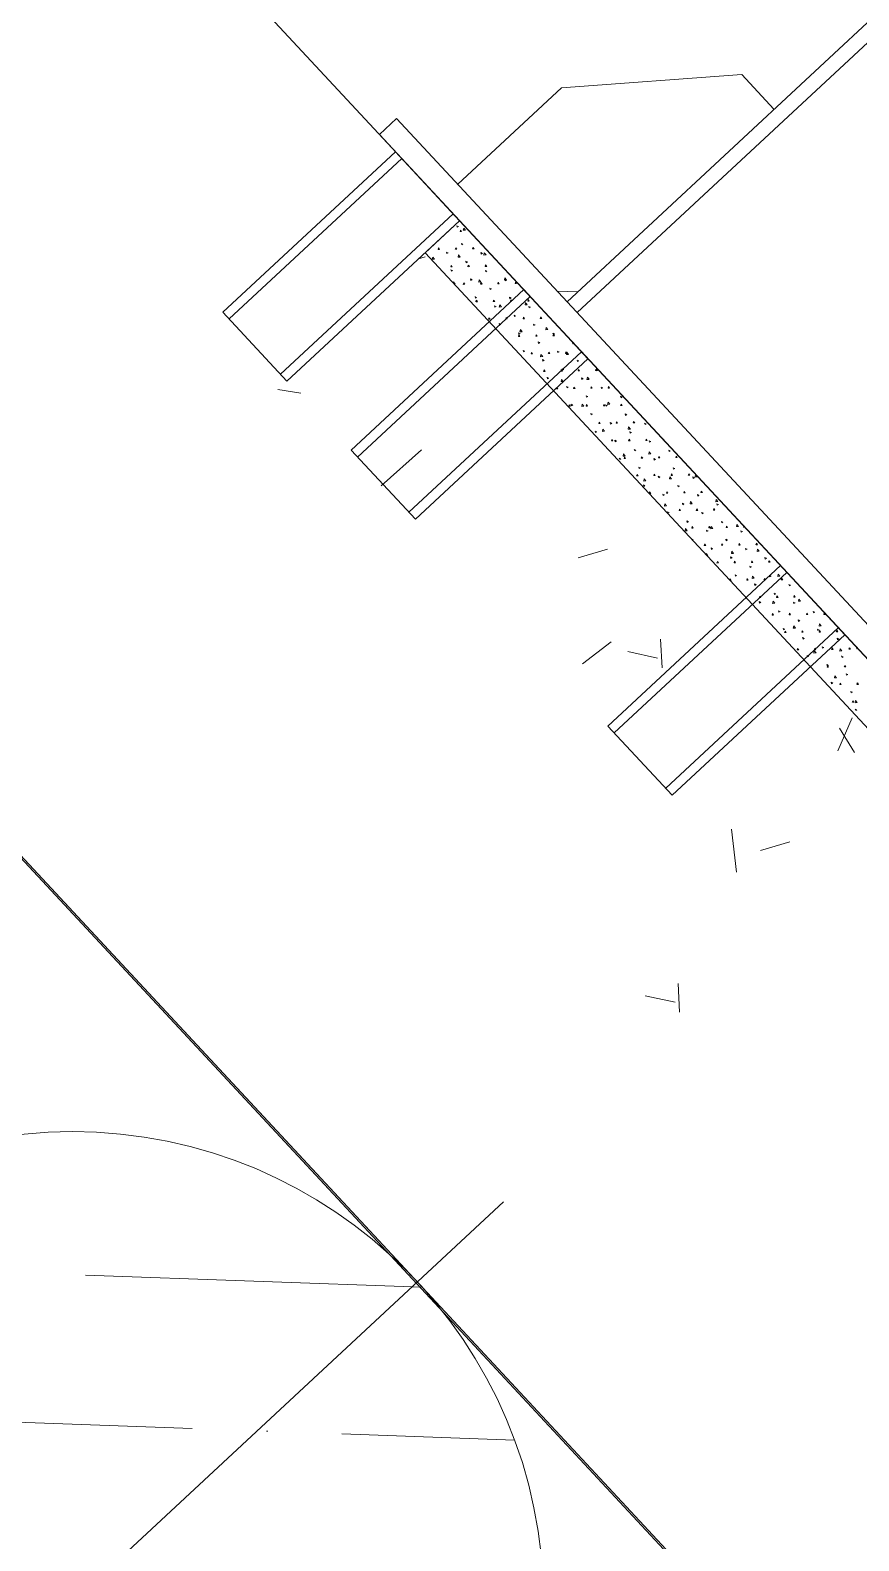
# Model space of a CAD drawing. Header units: metres. Extents: x 400488 to 400591, y 4543956 to 4544011.
# Drawn here: x 400496.615 to 400497.495, y 4543981.068 to 4543982.671 of the extents above; entities that cross this region are included whole.
import ezdxf

# ---------------------------------------------------------------- set-up
doc = ezdxf.new("R2010")
doc.units = ezdxf.units.M
doc.layers.add('Layer1', color=252, linetype='Continuous', lineweight=5)
doc.layers.add('Sev-uzun', color=100, linetype='Continuous', lineweight=5)

msp = doc.modelspace()

# ---------------------------------------------------------------- hatches: boundary and pattern name
at = {"layer": 'Layer1', "lineweight": 0}
h = msp.add_hatch(dxfattribs=at)
h.set_pattern_fill('ANSI36', color=256, scale=0.05, angle=-47.0787)
h.set_pattern_definition([(357.92131554, (364563.20717, 4516069.85243), (0.2833878563, 0.1485687402), [0.396875, -0.079375, 0, -0.079375])])
edge = h.paths.add_edge_path()
edge.add_arc((400496.6601, 4543981.0018), 0.5, -227.0787, 132.9213, ccw=False)

# ---------------------------------------------------------------- linework, layer by layer
for p, q in [((400517.5593, 4544001.3299), (400497.1851, 4543982.3826)), ((400517.5701, 4544001.3183), (400497.1959, 4543982.371)), ((400499.5442, 4543978.6313), (400488.8543, 4543990.1295)), ((400496.2025, 4543980.5763), (400497.1177, 4543981.4274))]:
    msp.add_line(p, q, dxfattribs=at)
msp.add_circle((400496.6601, 4543981.0018), 0.5, dxfattribs=at)
at = {"layer": 'Sev-uzun', "color": 251, "ltscale": 5}
for p, q in [((400489.4381, 4543990.6767), (400500.1317, 4543979.1776)), ((400489.9781, 4543988.9214), (400498.184, 4543980.0973)), ((400497.179, 4543982.6095), (400497.3706, 4543982.6237)), ((400497.3706, 4543982.6237), (400497.4046, 4543982.5871)), ((400497.0692, 4543982.5073), (400497.179, 4543982.6095)), ((400496.9859, 4543982.5602), (400497.0042, 4543982.5772)), ((400497.0042, 4543982.5772), (400498.1959, 4543981.2957)), ((400498.1776, 4543981.2786), (400496.9859, 4543982.5602)), ((400497.0029, 4543982.5418), (400496.8198, 4543982.3716)), ((400496.8266, 4543982.3643), (400497.0097, 4543982.5345)), ((400497.071, 4543982.4686), (400497.0029, 4543982.5418)), ((400497.0642, 4543982.4759), (400496.8811, 4543982.3057)), ((400496.8879, 4543982.2984), (400497.071, 4543982.4686)), ((400497.071, 4543982.4686), (400497.0344, 4543982.4346)), ((400498.0925, 4543981.3702), (400497.071, 4543982.4686)), ((400497.0698, 4543982.4624), (400497.0681, 4543982.4632)), ((400497.0685, 4543982.4617), (400497.0681, 4543982.4632)), ((400497.0698, 4543982.4624), (400497.0685, 4543982.4617)), ((400497.0715, 4543982.4572), (400497.0719, 4543982.4587)), ((400497.073, 4543982.4572), (400497.0715, 4543982.4572)), ((400497.073, 4543982.4572), (400497.0719, 4543982.4587)), ((400497.0749, 4543982.4585), (400497.0754, 4543982.4608)), ((400497.0772, 4543982.4586), (400497.0749, 4543982.4585)), ((400497.0772, 4543982.4586), (400497.0754, 4543982.4608)), ((400497.0344, 4543982.4346), (400498.0559, 4543981.3361)), ((400497.0344, 4543982.4346), (400498.0559, 4543981.3361)), ((400497.0483, 4543982.4381), (400497.0487, 4543982.4397)), ((400497.0498, 4543982.4381), (400497.0483, 4543982.4381)), ((400497.0498, 4543982.4381), (400497.0487, 4543982.4397)), ((400497.0588, 4543982.4345), (400497.057, 4543982.4353)), ((400497.0574, 4543982.4338), (400497.057, 4543982.4353)), ((400497.0588, 4543982.4345), (400497.0574, 4543982.4338)), ((400497.0665, 4543982.4384), (400497.067, 4543982.4399)), ((400497.0681, 4543982.4384), (400497.0666, 4543982.4384)), ((400497.0681, 4543982.4384), (400497.067, 4543982.4399)), ((400497.0746, 4543982.4436), (400497.0729, 4543982.4444)), ((400497.0733, 4543982.4429), (400497.0729, 4543982.4444)), ((400497.0746, 4543982.4436), (400497.0733, 4543982.4429)), ((400497.0848, 4543982.4386), (400497.0852, 4543982.4402)), ((400497.0864, 4543982.4387), (400497.0849, 4543982.4386)), ((400497.0864, 4543982.4387), (400497.0853, 4543982.4402)), ((400497.0953, 4543982.4339), (400497.0936, 4543982.4347)), ((400497.094, 4543982.4331), (400497.0936, 4543982.4347)), ((400497.0968, 4543982.4321), (400497.0972, 4543982.4344)), ((400497.0991, 4543982.4322), (400497.0972, 4543982.4344)), ((400497.0346, 4543982.4303), (400497.0276, 4543982.4283)), ((400497.0421, 4543982.4276), (400497.0426, 4543982.43)), ((400497.0444, 4543982.4278), (400497.0421, 4543982.4276)), ((400497.0444, 4543982.4278), (400497.0426, 4543982.43)), ((400497.0616, 4543982.4196), (400497.0621, 4543982.4211)), ((400497.0632, 4543982.4196), (400497.0617, 4543982.4196)), ((400497.0632, 4543982.4196), (400497.0621, 4543982.4211)), ((400497.0694, 4543982.4298), (400497.0699, 4543982.4322)), ((400497.0717, 4543982.43), (400497.0694, 4543982.4298)), ((400497.0717, 4543982.43), (400497.0699, 4543982.4322)), ((400497.0795, 4543982.4248), (400497.0777, 4543982.4256)), ((400497.0781, 4543982.424), (400497.0777, 4543982.4256)), ((400497.0794, 4543982.4248), (400497.0781, 4543982.424)), ((400497.0799, 4543982.4198), (400497.0803, 4543982.4214)), ((400497.0815, 4543982.4199), (400497.08, 4543982.4198)), ((400497.0815, 4543982.4199), (400497.0804, 4543982.4214)), ((400497.0953, 4543982.4339), (400497.094, 4543982.4331)), ((400497.0991, 4543982.4322), (400497.0968, 4543982.4321)), ((400497.0982, 4543982.4201), (400497.0986, 4543982.4217)), ((400497.0998, 4543982.4201), (400497.0983, 4543982.4201)), ((400497.0998, 4543982.4201), (400497.0987, 4543982.4217)), ((400497.0636, 4543982.4157), (400497.0619, 4543982.4165)), ((400497.0623, 4543982.4149), (400497.0619, 4543982.4165)), ((400497.0636, 4543982.4157), (400497.0623, 4543982.4149)), ((400497.0642, 4543982.4025), (400497.0644, 4543982.4036)), ((400497.0663, 4543982.4014), (400497.0644, 4543982.4036)), ((400497.075, 4543982.401), (400497.0754, 4543982.4026)), ((400497.0766, 4543982.4011), (400497.0755, 4543982.4026)), ((400497.0843, 4543982.406), (400497.0826, 4543982.4068)), ((400497.083, 4543982.4052), (400497.0826, 4543982.4068)), ((400497.0843, 4543982.406), (400497.083, 4543982.4052)), ((400497.0913, 4543982.4034), (400497.0918, 4543982.4058)), ((400497.0936, 4543982.4036), (400497.0913, 4543982.4034)), ((400497.0936, 4543982.4036), (400497.0918, 4543982.4058)), ((400497.0933, 4543982.4013), (400497.0937, 4543982.4029)), ((400497.0949, 4543982.4013), (400497.0938, 4543982.4029)), ((400497.1001, 4543982.4151), (400497.0984, 4543982.4159)), ((400497.0988, 4543982.4143), (400497.0984, 4543982.4159)), ((400497.1001, 4543982.4151), (400497.0988, 4543982.4143)), ((400497.1116, 4543982.4016), (400497.112, 4543982.4032)), ((400497.1132, 4543982.4016), (400497.112, 4543982.4031)), ((400497.1187, 4543982.4057), (400497.1191, 4543982.4081)), ((400497.1209, 4543982.4058), (400497.1187, 4543982.4057)), ((400497.1209, 4543982.4058), (400497.1191, 4543982.408)), ((400497.1208, 4543982.4053), (400497.1191, 4543982.4062)), ((400497.1195, 4543982.4046), (400497.1191, 4543982.4062)), ((400497.1208, 4543982.4054), (400497.1195, 4543982.4046)), ((400497.1299, 4543982.4019), (400497.1303, 4543982.4034)), ((400497.1314, 4543982.4019), (400497.1303, 4543982.4034)), ((400496.956, 4543982.2251), (400497.1391, 4543982.3954)), ((400497.1459, 4543982.388), (400496.9628, 4543982.2178)), ((400497.0663, 4543982.4014), (400497.0653, 4543982.4013)), ((400497.0766, 4543982.4011), (400497.0751, 4543982.401)), ((400497.0878, 4543982.3864), (400497.0874, 4543982.388)), ((400497.0891, 4543982.3871), (400497.0874, 4543982.3879)), ((400497.0891, 4543982.3872), (400497.0878, 4543982.3864)), ((400497.0949, 4543982.4013), (400497.0934, 4543982.4013)), ((400497.105, 4543982.3962), (400497.1032, 4543982.3971)), ((400497.1036, 4543982.3955), (400497.1032, 4543982.3971)), ((400497.105, 4543982.3963), (400497.1036, 4543982.3955)), ((400497.1132, 4543982.4016), (400497.1116, 4543982.4016)), ((400497.1257, 4543982.3865), (400497.1239, 4543982.3873)), ((400497.1243, 4543982.3858), (400497.1239, 4543982.3873)), ((400497.1257, 4543982.3865), (400497.1243, 4543982.3858)), ((400497.1314, 4543982.4019), (400497.1299, 4543982.4018)), ((400497.1391, 4543982.3954), (400497.2072, 4543982.3221)), ((400497.1959, 4543982.393), (400497.1747, 4543982.3938)), ((400496.8198, 4543982.3716), (400496.8879, 4543982.2984)), ((400497.0884, 4543982.3825), (400497.0888, 4543982.3841)), ((400497.09, 4543982.3825), (400497.0885, 4543982.3825)), ((400497.09, 4543982.3825), (400497.0889, 4543982.3841)), ((400497.1067, 4543982.3828), (400497.1071, 4543982.3844)), ((400497.1083, 4543982.3828), (400497.1067, 4543982.3828)), ((400497.1083, 4543982.3828), (400497.1071, 4543982.3843)), ((400497.1098, 4543982.3774), (400497.1081, 4543982.3782)), ((400497.1085, 4543982.3767), (400497.1081, 4543982.3782)), ((400497.1098, 4543982.3774), (400497.1085, 4543982.3767)), ((400497.1132, 4543982.377), (400497.1137, 4543982.3794)), ((400497.1155, 4543982.3772), (400497.1132, 4543982.377)), ((400497.1155, 4543982.3772), (400497.1137, 4543982.3794)), ((400497.125, 4543982.3831), (400497.1254, 4543982.3846)), ((400497.1265, 4543982.3831), (400497.125, 4543982.383)), ((400497.1265, 4543982.3831), (400497.1254, 4543982.3846)), ((400497.1405, 4543982.3793), (400497.141, 4543982.3817)), ((400497.1428, 4543982.3794), (400497.1405, 4543982.3793)), ((400497.1428, 4543982.3795), (400497.141, 4543982.3816)), ((400497.1433, 4543982.3833), (400497.1437, 4543982.3849)), ((400497.1448, 4543982.3833), (400497.1433, 4543982.3833)), ((400497.1448, 4543982.3833), (400497.1437, 4543982.3849)), ((400497.1464, 4543982.3768), (400497.1446, 4543982.3776)), ((400497.145, 4543982.3761), (400497.1446, 4543982.3776)), ((400497.1464, 4543982.3768), (400497.145, 4543982.3761)), ((400497.1018, 4543982.364), (400497.1022, 4543982.3656)), ((400497.1034, 4543982.364), (400497.1018, 4543982.364)), ((400497.1034, 4543982.364), (400497.1022, 4543982.3655)), ((400497.1146, 4543982.3586), (400497.1129, 4543982.3594)), ((400497.1133, 4543982.3579), (400497.1129, 4543982.3594)), ((400497.1146, 4543982.3586), (400497.1133, 4543982.3579)), ((400497.1201, 4543982.3643), (400497.1205, 4543982.3658)), ((400497.1216, 4543982.3643), (400497.1201, 4543982.3642)), ((400497.1216, 4543982.3643), (400497.1205, 4543982.3658)), ((400497.1305, 4543982.3677), (400497.1288, 4543982.3685)), ((400497.1292, 4543982.367), (400497.1288, 4543982.3685)), ((400497.1305, 4543982.3677), (400497.1292, 4543982.367)), ((400497.1384, 4543982.3645), (400497.1388, 4543982.3661)), ((400497.1399, 4543982.3645), (400497.1384, 4543982.3645)), ((400497.1399, 4543982.3645), (400497.1388, 4543982.3661)), ((400497.1512, 4543982.358), (400497.1495, 4543982.3588)), ((400497.1499, 4543982.3572), (400497.1495, 4543982.3588)), ((400497.1512, 4543982.358), (400497.1499, 4543982.3572)), ((400497.1567, 4543982.3648), (400497.1571, 4543982.3664)), ((400497.1582, 4543982.3648), (400497.1567, 4543982.3648)), ((400497.1582, 4543982.3648), (400497.1571, 4543982.3663)), ((400497.1624, 4543982.3529), (400497.1629, 4543982.3553)), ((400497.1647, 4543982.3531), (400497.1629, 4543982.3553)), ((400497.1657, 4543982.3663), (400497.1656, 4543982.3669)), ((400497.166, 4543982.3665), (400497.1657, 4543982.3663)), ((400497.1335, 4543982.3457), (400497.1339, 4543982.3473)), ((400497.135, 4543982.3457), (400497.1335, 4543982.3457)), ((400497.1353, 4543982.3489), (400497.1336, 4543982.3497)), ((400497.134, 4543982.3481), (400497.1336, 4543982.3497)), ((400497.135, 4543982.3457), (400497.1339, 4543982.3473)), ((400497.1353, 4543982.3489), (400497.134, 4543982.3481)), ((400497.1351, 4543982.3506), (400497.1355, 4543982.353)), ((400497.1374, 4543982.3508), (400497.1351, 4543982.3506)), ((400497.1374, 4543982.3508), (400497.1356, 4543982.353)), ((400497.1518, 4543982.346), (400497.1522, 4543982.3476)), ((400497.1533, 4543982.346), (400497.1518, 4543982.346)), ((400497.1533, 4543982.346), (400497.1522, 4543982.3475)), ((400497.156, 4543982.3392), (400497.1543, 4543982.34)), ((400497.1547, 4543982.3384), (400497.1543, 4543982.34)), ((400497.156, 4543982.3392), (400497.1547, 4543982.3384)), ((400497.1647, 4543982.353), (400497.1624, 4543982.3529)), ((400497.17, 4543982.3463), (400497.1705, 4543982.3478)), ((400497.1705, 4543982.3475), (400497.1701, 4543982.3491)), ((400497.1716, 4543982.3463), (400497.1701, 4543982.3463)), ((400497.1719, 4543982.3483), (400497.1702, 4543982.3491)), ((400497.1719, 4543982.3483), (400497.1705, 4543982.3475)), ((400497.1716, 4543982.3463), (400497.1705, 4543982.3478)), ((400497.1915, 4543982.3391), (400497.1908, 4543982.3394)), ((400497.1912, 4543982.3378), (400497.1908, 4543982.3394)), ((400497.1922, 4543982.3383), (400497.1912, 4543982.3378)), ((400497.0173, 4543982.1592), (400497.2004, 4543982.3295)), ((400497.2072, 4543982.3221), (400497.0241, 4543982.1519)), ((400497.1402, 4543982.3301), (400497.1384, 4543982.3309)), ((400497.1388, 4543982.3293), (400497.1384, 4543982.3309)), ((400497.1401, 4543982.3301), (400497.1388, 4543982.3293)), ((400497.1469, 4543982.3272), (400497.1473, 4543982.3288)), ((400497.1484, 4543982.3272), (400497.1469, 4543982.3272)), ((400497.1484, 4543982.3272), (400497.1473, 4543982.3287)), ((400497.157, 4543982.3242), (400497.1574, 4543982.3266)), ((400497.1593, 4543982.3244), (400497.157, 4543982.3242)), ((400497.1593, 4543982.3244), (400497.1574, 4543982.3266)), ((400497.1651, 4543982.3275), (400497.1656, 4543982.329)), ((400497.1667, 4543982.3275), (400497.1652, 4543982.3275)), ((400497.1667, 4543982.3275), (400497.1656, 4543982.329)), ((400497.1767, 4543982.3294), (400497.175, 4543982.3303)), ((400497.1754, 4543982.3287), (400497.175, 4543982.3303)), ((400497.1767, 4543982.3295), (400497.1754, 4543982.3287)), ((400497.1834, 4543982.3277), (400497.1838, 4543982.3293)), ((400497.185, 4543982.3277), (400497.1835, 4543982.3277)), ((400497.185, 4543982.3277), (400497.1839, 4543982.3293)), ((400497.1843, 4543982.3265), (400497.1848, 4543982.3289)), ((400497.1866, 4543982.3266), (400497.1843, 4543982.3265)), ((400497.1866, 4543982.3267), (400497.1848, 4543982.3289)), ((400497.2017, 4543982.328), (400497.2017, 4543982.328)), ((400497.2018, 4543982.328), (400497.2018, 4543982.328)), ((400497.1608, 4543982.3203), (400497.1591, 4543982.3212)), ((400497.1595, 4543982.3196), (400497.1591, 4543982.3212)), ((400497.1608, 4543982.3204), (400497.1595, 4543982.3196)), ((400497.1602, 4543982.3087), (400497.1607, 4543982.3102)), ((400497.1618, 4543982.3087), (400497.1603, 4543982.3087)), ((400497.1618, 4543982.3087), (400497.1607, 4543982.3102)), ((400497.1785, 4543982.3089), (400497.1789, 4543982.3105)), ((400497.1801, 4543982.3089), (400497.1786, 4543982.3089)), ((400497.1801, 4543982.3089), (400497.179, 4543982.3105)), ((400497.1802, 4543982.3099), (400497.1798, 4543982.3115)), ((400497.1815, 4543982.3106), (400497.1798, 4543982.3114)), ((400497.1815, 4543982.3106), (400497.1802, 4543982.3099)), ((400497.1961, 4543982.319), (400497.1957, 4543982.3206)), ((400497.1974, 4543982.3197), (400497.1957, 4543982.3205)), ((400497.1974, 4543982.3197), (400497.1961, 4543982.319)), ((400497.1968, 4543982.3092), (400497.1972, 4543982.3108)), ((400497.1984, 4543982.3092), (400497.1969, 4543982.3092)), ((400497.1984, 4543982.3092), (400497.1973, 4543982.3108)), ((400497.2151, 4543982.3095), (400497.2155, 4543982.311)), ((400497.2167, 4543982.3095), (400497.2151, 4543982.3095)), ((400497.2167, 4543982.3095), (400497.2155, 4543982.311)), ((400497.2181, 4543982.31), (400497.2164, 4543982.3108)), ((400497.2168, 4543982.3093), (400497.2164, 4543982.3108)), ((400497.2181, 4543982.31), (400497.2168, 4543982.3093)), ((400497.1643, 4543982.3008), (400497.1639, 4543982.3024)), ((400497.1657, 4543982.3015), (400497.1639, 4543982.3023)), ((400497.1657, 4543982.3015), (400497.1643, 4543982.3008)), ((400497.1736, 4543982.2901), (400497.174, 4543982.2917)), ((400497.1752, 4543982.2901), (400497.1737, 4543982.2901)), ((400497.1752, 4543982.2901), (400497.1741, 4543982.2917)), ((400497.1789, 4543982.2978), (400497.1793, 4543982.3002)), ((400497.1811, 4543982.298), (400497.1789, 4543982.2978)), ((400497.1811, 4543982.298), (400497.1793, 4543982.3002)), ((400497.1864, 4543982.2918), (400497.1846, 4543982.2926)), ((400497.185, 4543982.2911), (400497.1846, 4543982.2926)), ((400497.1864, 4543982.2918), (400497.185, 4543982.2911)), ((400497.1919, 4543982.2904), (400497.1923, 4543982.292)), ((400497.1935, 4543982.2904), (400497.192, 4543982.2904)), ((400497.1935, 4543982.2904), (400497.1924, 4543982.292)), ((400497.2022, 4543982.3009), (400497.2005, 4543982.3017)), ((400497.2009, 4543982.3002), (400497.2005, 4543982.3017)), ((400497.2022, 4543982.3009), (400497.2009, 4543982.3002)), ((400497.2062, 4543982.3001), (400497.2067, 4543982.3025)), ((400497.2085, 4543982.3002), (400497.2062, 4543982.3001)), ((400497.2085, 4543982.3003), (400497.2067, 4543982.3025)), ((400497.2102, 4543982.2907), (400497.2106, 4543982.2922)), ((400497.2118, 4543982.2907), (400497.2102, 4543982.2907)), ((400497.2118, 4543982.2907), (400497.2106, 4543982.2922)), ((400497.2229, 4543982.2912), (400497.2212, 4543982.292)), ((400497.2216, 4543982.2904), (400497.2212, 4543982.292)), ((400497.2229, 4543982.2912), (400497.2216, 4543982.2904)), ((400497.2285, 4543982.2909), (400497.2289, 4543982.2925)), ((400497.23, 4543982.2909), (400497.2285, 4543982.2909)), ((400497.23, 4543982.2909), (400497.2289, 4543982.2925)), ((400496.9025, 4543982.2857), (400496.8783, 4543982.2894)), ((400497.2071, 4543982.2821), (400497.2053, 4543982.2829)), ((400497.2057, 4543982.2813), (400497.2053, 4543982.2829)), ((400497.207, 4543982.2821), (400497.2057, 4543982.2813)), ((400497.2281, 4543982.2737), (400497.2285, 4543982.2761)), ((400497.2304, 4543982.2739), (400497.2285, 4543982.2761)), ((400497.2436, 4543982.2815), (400497.2419, 4543982.2823)), ((400497.2423, 4543982.2807), (400497.2419, 4543982.2823)), ((400497.2436, 4543982.2815), (400497.2423, 4543982.2807)), ((400497.187, 4543982.2716), (400497.1874, 4543982.2732)), ((400497.1886, 4543982.2716), (400497.1871, 4543982.2716)), ((400497.1886, 4543982.2716), (400497.1875, 4543982.2732)), ((400497.1912, 4543982.273), (400497.1895, 4543982.2738)), ((400497.1899, 4543982.2722), (400497.1895, 4543982.2738)), ((400497.1912, 4543982.273), (400497.1899, 4543982.2722)), ((400497.2007, 4543982.2714), (400497.2012, 4543982.2738)), ((400497.203, 4543982.2716), (400497.2007, 4543982.2714)), ((400497.203, 4543982.2716), (400497.2012, 4543982.2738)), ((400497.2053, 4543982.2719), (400497.2057, 4543982.2734)), ((400497.2069, 4543982.2719), (400497.2053, 4543982.2719)), ((400497.2069, 4543982.2719), (400497.2057, 4543982.2734)), ((400497.2119, 4543982.2633), (400497.2102, 4543982.2641)), ((400497.2106, 4543982.2625), (400497.2102, 4543982.2641)), ((400497.2119, 4543982.2633), (400497.2106, 4543982.2625)), ((400497.2236, 4543982.2721), (400497.224, 4543982.2737)), ((400497.2251, 4543982.2721), (400497.2236, 4543982.2721)), ((400497.2251, 4543982.2721), (400497.224, 4543982.2737)), ((400497.2277, 4543982.2724), (400497.226, 4543982.2732)), ((400497.2264, 4543982.2716), (400497.226, 4543982.2732)), ((400497.2277, 4543982.2724), (400497.2264, 4543982.2716)), ((400497.2304, 4543982.2738), (400497.2281, 4543982.2737)), ((400497.2419, 4543982.2724), (400497.2423, 4543982.274)), ((400497.2434, 4543982.2724), (400497.2419, 4543982.2724)), ((400497.2434, 4543982.2724), (400497.2423, 4543982.274)), ((400497.2484, 4543982.2627), (400497.2467, 4543982.2635)), ((400497.2471, 4543982.2619), (400497.2467, 4543982.2635)), ((400497.2484, 4543982.2627), (400497.2471, 4543982.2619)), ((400497.2167, 4543982.2445), (400497.215, 4543982.2453)), ((400497.2154, 4543982.2437), (400497.215, 4543982.2453)), ((400497.2167, 4543982.2445), (400497.2154, 4543982.2437)), ((400497.2187, 4543982.2533), (400497.2191, 4543982.2549)), ((400497.2202, 4543982.2533), (400497.2187, 4543982.2533)), ((400497.2202, 4543982.2533), (400497.2191, 4543982.2549)), ((400497.2226, 4543982.245), (400497.2231, 4543982.2474)), ((400497.2249, 4543982.2452), (400497.2226, 4543982.245)), ((400497.2249, 4543982.2452), (400497.2231, 4543982.2474)), ((400497.2326, 4543982.2536), (400497.2308, 4543982.2544)), ((400497.2312, 4543982.2528), (400497.2308, 4543982.2544)), ((400497.2326, 4543982.2536), (400497.2312, 4543982.2528)), ((400497.237, 4543982.2536), (400497.2374, 4543982.2552)), ((400497.2385, 4543982.2536), (400497.237, 4543982.2536)), ((400497.2385, 4543982.2536), (400497.2374, 4543982.2552)), ((400497.25, 4543982.2473), (400497.2504, 4543982.2497)), ((400497.2522, 4543982.2474), (400497.25, 4543982.2473)), ((400497.2523, 4543982.2475), (400497.2504, 4543982.2497)), ((400497.2519, 4543982.2431), (400497.2515, 4543982.2447)), ((400497.2533, 4543982.2438), (400497.2515, 4543982.2446)), ((400497.2533, 4543982.2439), (400497.2519, 4543982.2431)), ((400497.2553, 4543982.2539), (400497.2557, 4543982.2554)), ((400497.2568, 4543982.2539), (400497.2553, 4543982.2539)), ((400497.2568, 4543982.2539), (400497.2557, 4543982.2554)), ((400497.2678, 4543982.2522), (400497.2674, 4543982.2538)), ((400497.2691, 4543982.2529), (400497.2674, 4543982.2537)), ((400497.2691, 4543982.253), (400497.2678, 4543982.2522)), ((400497.2321, 4543982.2348), (400497.2325, 4543982.2364)), ((400497.2336, 4543982.2348), (400497.2321, 4543982.2348)), ((400497.2336, 4543982.2348), (400497.2325, 4543982.2364)), ((400497.2361, 4543982.234), (400497.2357, 4543982.2356)), ((400497.2374, 4543982.2347), (400497.2357, 4543982.2355)), ((400497.2374, 4543982.2348), (400497.2361, 4543982.234)), ((400497.2504, 4543982.2351), (400497.2508, 4543982.2366)), ((400497.2519, 4543982.2351), (400497.2504, 4543982.2351)), ((400497.2519, 4543982.2351), (400497.2508, 4543982.2366)), ((400497.2686, 4543982.2353), (400497.2691, 4543982.2369)), ((400497.2702, 4543982.2354), (400497.2687, 4543982.2353)), ((400497.2702, 4543982.2354), (400497.2691, 4543982.2369)), ((400497.274, 4543982.2341), (400497.2722, 4543982.2349)), ((400497.2726, 4543982.2334), (400497.2722, 4543982.2349)), ((400497.274, 4543982.2341), (400497.2726, 4543982.2334)), ((400497.2869, 4543982.2356), (400497.2871, 4543982.2362)), ((400497.2877, 4543982.2356), (400497.287, 4543982.2356)), ((400497.0241, 4543982.1519), (400496.956, 4543982.2251)), ((400497.0307, 4543982.2253), (400496.988, 4543982.1873)), ((400497.2422, 4543982.2159), (400497.2405, 4543982.2167)), ((400497.2409, 4543982.2152), (400497.2405, 4543982.2167)), ((400497.2422, 4543982.2159), (400497.2409, 4543982.2152)), ((400497.2445, 4543982.2186), (400497.245, 4543982.221)), ((400497.2468, 4543982.2188), (400497.2445, 4543982.2186)), ((400497.2468, 4543982.2188), (400497.245, 4543982.221)), ((400497.2455, 4543982.2163), (400497.2459, 4543982.2178)), ((400497.247, 4543982.2163), (400497.2455, 4543982.2163)), ((400497.247, 4543982.2163), (400497.2459, 4543982.2178)), ((400497.2581, 4543982.225), (400497.2564, 4543982.2258)), ((400497.2568, 4543982.2243), (400497.2564, 4543982.2258)), ((400497.2581, 4543982.225), (400497.2568, 4543982.2243)), ((400497.2637, 4543982.2165), (400497.2642, 4543982.2181)), ((400497.2653, 4543982.2166), (400497.2638, 4543982.2165)), ((400497.2653, 4543982.2166), (400497.2642, 4543982.2181)), ((400497.2719, 4543982.2209), (400497.2723, 4543982.2233)), ((400497.2741, 4543982.221), (400497.2719, 4543982.2209)), ((400497.2741, 4543982.2211), (400497.2723, 4543982.2233)), ((400497.2788, 4543982.2153), (400497.2771, 4543982.2161)), ((400497.2775, 4543982.2146), (400497.2771, 4543982.2161)), ((400497.2788, 4543982.2153), (400497.2775, 4543982.2146)), ((400497.282, 4543982.2168), (400497.2824, 4543982.2184)), ((400497.2836, 4543982.2168), (400497.2821, 4543982.2168)), ((400497.2836, 4543982.2168), (400497.2825, 4543982.2184)), ((400497.2946, 4543982.2244), (400497.2929, 4543982.2252)), ((400497.2933, 4543982.2237), (400497.2929, 4543982.2252)), ((400497.2946, 4543982.2244), (400497.2933, 4543982.2237)), ((400497.2992, 4543982.2231), (400497.2992, 4543982.2232)), ((400497.2993, 4543982.2231), (400497.2992, 4543982.2231)), ((400497.3003, 4543982.2171), (400497.3007, 4543982.2186)), ((400497.3019, 4543982.2171), (400497.3004, 4543982.2171)), ((400497.3019, 4543982.2171), (400497.3008, 4543982.2186)), ((400497.2588, 4543982.1977), (400497.2593, 4543982.1993)), ((400497.2604, 4543982.1978), (400497.2589, 4543982.1977)), ((400497.2604, 4543982.1978), (400497.2593, 4543982.1993)), ((400497.2629, 4543982.2062), (400497.2612, 4543982.207)), ((400497.2616, 4543982.2055), (400497.2612, 4543982.207)), ((400497.2629, 4543982.2062), (400497.2616, 4543982.2055)), ((400497.2664, 4543982.1922), (400497.2668, 4543982.1946)), ((400497.2687, 4543982.1924), (400497.2669, 4543982.1946)), ((400497.2771, 4543982.198), (400497.2775, 4543982.1996)), ((400497.2787, 4543982.198), (400497.2772, 4543982.198)), ((400497.2787, 4543982.198), (400497.2776, 4543982.1996)), ((400497.2836, 4543982.1965), (400497.2819, 4543982.1973)), ((400497.2823, 4543982.1957), (400497.2819, 4543982.1973)), ((400497.2836, 4543982.1965), (400497.2823, 4543982.1957)), ((400497.2937, 4543982.1945), (400497.2942, 4543982.1969)), ((400497.296, 4543982.1946), (400497.2937, 4543982.1945)), ((400497.296, 4543982.1947), (400497.2942, 4543982.1969)), ((400497.2954, 4543982.1983), (400497.2958, 4543982.1998)), ((400497.297, 4543982.1983), (400497.2955, 4543982.1983)), ((400497.297, 4543982.1983), (400497.2959, 4543982.1998)), ((400497.2981, 4543982.2048), (400497.2977, 4543982.2064)), ((400497.2995, 4543982.2056), (400497.2978, 4543982.2064)), ((400497.2995, 4543982.2056), (400497.2981, 4543982.2048)), ((400497.3137, 4543982.1985), (400497.3141, 4543982.2001)), ((400497.3153, 4543982.1986), (400497.3137, 4543982.1985)), ((400497.3153, 4543982.1986), (400497.3141, 4543982.2001)), ((400497.3202, 4543982.1959), (400497.3184, 4543982.1967)), ((400497.3188, 4543982.1951), (400497.3184, 4543982.1967)), ((400497.3202, 4543982.1959), (400497.3188, 4543982.1951)), ((400497.3211, 4543982.1967), (400497.3215, 4543982.1991)), ((400497.3234, 4543982.1969), (400497.3211, 4543982.1967)), ((400497.3234, 4543982.1969), (400497.3215, 4543982.1991)), ((400497.2677, 4543982.1874), (400497.266, 4543982.1882)), ((400497.2664, 4543982.1866), (400497.266, 4543982.1882)), ((400497.2687, 4543982.1924), (400497.2664, 4543982.1922)), ((400497.2677, 4543982.1874), (400497.2664, 4543982.1866)), ((400497.2722, 4543982.1792), (400497.2726, 4543982.1808)), ((400497.2738, 4543982.1792), (400497.2723, 4543982.1792)), ((400497.2738, 4543982.1792), (400497.2727, 4543982.1808)), ((400497.2884, 4543982.1777), (400497.2867, 4543982.1785)), ((400497.2871, 4543982.1769), (400497.2867, 4543982.1785)), ((400497.2905, 4543982.1795), (400497.2909, 4543982.181)), ((400497.2921, 4543982.1795), (400497.2906, 4543982.1795)), ((400497.2921, 4543982.1795), (400497.291, 4543982.181)), ((400497.3043, 4543982.1868), (400497.3026, 4543982.1876)), ((400497.303, 4543982.186), (400497.3026, 4543982.1876)), ((400497.3043, 4543982.1868), (400497.303, 4543982.186)), ((400497.3088, 4543982.1797), (400497.3092, 4543982.1813)), ((400497.3104, 4543982.1798), (400497.3088, 4543982.1797)), ((400497.3104, 4543982.1798), (400497.3092, 4543982.1813)), ((400497.325, 4543982.177), (400497.3233, 4543982.1779)), ((400497.3237, 4543982.1763), (400497.3233, 4543982.1779)), ((400497.3271, 4543982.18), (400497.3275, 4543982.1816)), ((400497.3286, 4543982.18), (400497.3271, 4543982.18)), ((400497.3286, 4543982.18), (400497.3275, 4543982.1816)), ((400497.2884, 4543982.1777), (400497.2871, 4543982.1769)), ((400497.2883, 4543982.1658), (400497.2887, 4543982.1682)), ((400497.2906, 4543982.166), (400497.2883, 4543982.1658)), ((400497.2906, 4543982.166), (400497.2887, 4543982.1682)), ((400497.3039, 4543982.1609), (400497.3043, 4543982.1625)), ((400497.3055, 4543982.161), (400497.3043, 4543982.1625)), ((400497.3091, 4543982.1679), (400497.3074, 4543982.1688)), ((400497.3078, 4543982.1672), (400497.3074, 4543982.1688)), ((400497.3091, 4543982.168), (400497.3078, 4543982.1672)), ((400497.3156, 4543982.1681), (400497.3161, 4543982.1705)), ((400497.3179, 4543982.1682), (400497.3156, 4543982.1681)), ((400497.3179, 4543982.1683), (400497.3161, 4543982.1705)), ((400497.3222, 4543982.1612), (400497.3226, 4543982.1628)), ((400497.3237, 4543982.1612), (400497.3226, 4543982.1628)), ((400497.325, 4543982.1771), (400497.3237, 4543982.1763)), ((400497.3405, 4543982.1615), (400497.3409, 4543982.1631)), ((400497.342, 4543982.1615), (400497.3409, 4543982.163)), ((400497.343, 4543982.1703), (400497.3434, 4543982.1727)), ((400497.3452, 4543982.1705), (400497.343, 4543982.1703)), ((400497.3452, 4543982.1705), (400497.3434, 4543982.1727)), ((400497.3444, 4543982.1666), (400497.344, 4543982.1682)), ((400497.3457, 4543982.1673), (400497.344, 4543982.1681)), ((400497.3457, 4543982.1673), (400497.3444, 4543982.1666)), ((400497.2933, 4543982.1588), (400497.2915, 4543982.1597)), ((400497.2919, 4543982.1581), (400497.2915, 4543982.1597)), ((400497.2933, 4543982.1589), (400497.2919, 4543982.1581)), ((400497.3055, 4543982.161), (400497.3039, 4543982.1609)), ((400497.3126, 4543982.1484), (400497.3122, 4543982.15)), ((400497.314, 4543982.1491), (400497.3122, 4543982.1499)), ((400497.314, 4543982.1491), (400497.3126, 4543982.1484)), ((400497.3237, 4543982.1612), (400497.3222, 4543982.1612)), ((400497.3285, 4543982.1575), (400497.3281, 4543982.1591)), ((400497.3298, 4543982.1582), (400497.3281, 4543982.159)), ((400497.3298, 4543982.1582), (400497.3285, 4543982.1575)), ((400497.342, 4543982.1615), (400497.3405, 4543982.1615)), ((400497.3505, 4543982.1485), (400497.3488, 4543982.1493)), ((400497.3492, 4543982.1478), (400497.3488, 4543982.1493)), ((400497.3505, 4543982.1485), (400497.3492, 4543982.1478)), ((400497.3648, 4543982.1439), (400497.3653, 4543982.1463)), ((400497.3671, 4543982.1441), (400497.3653, 4543982.1463)), ((400497.3102, 4543982.1394), (400497.3106, 4543982.1418)), ((400497.3124, 4543982.1396), (400497.3102, 4543982.1394)), ((400497.3124, 4543982.1396), (400497.3106, 4543982.1418)), ((400497.3188, 4543982.1303), (400497.3171, 4543982.1311)), ((400497.3173, 4543982.1304), (400497.3171, 4543982.1311)), ((400497.3173, 4543982.1424), (400497.3177, 4543982.144)), ((400497.3188, 4543982.1424), (400497.3173, 4543982.1424)), ((400497.3188, 4543982.1424), (400497.3177, 4543982.144)), ((400497.3188, 4543982.1303), (400497.3178, 4543982.1298)), ((400497.3347, 4543982.1394), (400497.3329, 4543982.1402)), ((400497.3333, 4543982.1387), (400497.3329, 4543982.1402)), ((400497.3346, 4543982.1394), (400497.3333, 4543982.1387)), ((400497.3356, 4543982.1427), (400497.336, 4543982.1443)), ((400497.3371, 4543982.1427), (400497.3356, 4543982.1427)), ((400497.3371, 4543982.1427), (400497.336, 4543982.1442)), ((400497.3375, 4543982.1417), (400497.338, 4543982.1441)), ((400497.3398, 4543982.1418), (400497.3375, 4543982.1417)), ((400497.3398, 4543982.1419), (400497.338, 4543982.1441)), ((400497.3553, 4543982.1297), (400497.3536, 4543982.1305)), ((400497.354, 4543982.1289), (400497.3536, 4543982.1305)), ((400497.3539, 4543982.143), (400497.3543, 4543982.1445)), ((400497.3554, 4543982.143), (400497.3539, 4543982.1429)), ((400497.3554, 4543982.143), (400497.3543, 4543982.1445)), ((400497.3671, 4543982.1441), (400497.3648, 4543982.1439)), ((400497.3712, 4543982.1388), (400497.3695, 4543982.1396)), ((400497.3699, 4543982.138), (400497.3695, 4543982.1396)), ((400497.3712, 4543982.1388), (400497.3699, 4543982.138)), ((400497.3721, 4543982.1432), (400497.3725, 4543982.1444)), ((400497.3736, 4543982.1432), (400497.3722, 4543982.1432)), ((400497.228, 4543982.1199), (400497.197, 4543982.1107)), ((400497.3307, 4543982.1239), (400497.3311, 4543982.1255)), ((400497.3322, 4543982.1239), (400497.3307, 4543982.1239)), ((400497.3322, 4543982.1239), (400497.3311, 4543982.1254)), ((400497.3323, 4543982.1142), (400497.3325, 4543982.1154)), ((400497.3343, 4543982.1132), (400497.3325, 4543982.1154)), ((400497.3395, 4543982.1206), (400497.3378, 4543982.1214)), ((400497.3382, 4543982.1198), (400497.3378, 4543982.1214)), ((400497.3395, 4543982.1206), (400497.3382, 4543982.1198)), ((400497.349, 4543982.1242), (400497.3494, 4543982.1257)), ((400497.3505, 4543982.1242), (400497.349, 4543982.1241)), ((400497.3505, 4543982.1242), (400497.3494, 4543982.1257)), ((400497.3553, 4543982.1297), (400497.354, 4543982.1289)), ((400497.3594, 4543982.1153), (400497.3598, 4543982.1177)), ((400497.3617, 4543982.1155), (400497.3594, 4543982.1153)), ((400497.3617, 4543982.1155), (400497.3598, 4543982.1177)), ((400497.3672, 4543982.1244), (400497.3677, 4543982.126)), ((400497.3688, 4543982.1244), (400497.3673, 4543982.1244)), ((400497.3688, 4543982.1244), (400497.3677, 4543982.126)), ((400497.376, 4543982.12), (400497.3743, 4543982.1208)), ((400497.3747, 4543982.1192), (400497.3743, 4543982.1208)), ((400497.376, 4543982.12), (400497.3747, 4543982.1192)), ((400497.3855, 4543982.1247), (400497.3859, 4543982.1263)), ((400497.3871, 4543982.1247), (400497.3856, 4543982.1247)), ((400497.3871, 4543982.1247), (400497.386, 4543982.1262)), ((400497.3867, 4543982.1175), (400497.3872, 4543982.1199)), ((400497.389, 4543982.1177), (400497.3867, 4543982.1175)), ((400497.389, 4543982.1177), (400497.3872, 4543982.1199)), ((400497.2284, 4543981.9322), (400497.4115, 4543982.1025)), ((400497.3343, 4543982.1132), (400497.3333, 4543982.1131)), ((400497.3443, 4543982.1018), (400497.3435, 4543982.1021)), ((400497.3443, 4543982.1018), (400497.344, 4543982.1016)), ((400497.3441, 4543982.1054), (400497.3445, 4543982.1069)), ((400497.3456, 4543982.1054), (400497.3441, 4543982.1053)), ((400497.3456, 4543982.1054), (400497.3445, 4543982.1069)), ((400497.3602, 4543982.1109), (400497.3584, 4543982.1117)), ((400497.3588, 4543982.1101), (400497.3584, 4543982.1117)), ((400497.3602, 4543982.1109), (400497.3588, 4543982.1101)), ((400497.3623, 4543982.1056), (400497.3628, 4543982.1072)), ((400497.3639, 4543982.1056), (400497.3624, 4543982.1056)), ((400497.3639, 4543982.1056), (400497.3628, 4543982.1072)), ((400497.3809, 4543982.1012), (400497.3791, 4543982.102)), ((400497.3795, 4543982.1004), (400497.3791, 4543982.102)), ((400497.3809, 4543982.1012), (400497.3795, 4543982.1004)), ((400497.3806, 4543982.1059), (400497.381, 4543982.1075)), ((400497.3822, 4543982.1059), (400497.3807, 4543982.1059)), ((400497.3822, 4543982.1059), (400497.3811, 4543982.1074)), ((400497.3967, 4543982.1103), (400497.395, 4543982.1111)), ((400497.3954, 4543982.1095), (400497.395, 4543982.1111)), ((400497.3967, 4543982.1103), (400497.3954, 4543982.1095)), ((400497.3989, 4543982.1062), (400497.3993, 4543982.1077)), ((400497.4005, 4543982.1062), (400497.399, 4543982.1062)), ((400497.4005, 4543982.1062), (400497.3994, 4543982.1077)), ((400497.4115, 4543982.1025), (400497.4796, 4543982.0292)), ((400497.4183, 4543982.0951), (400497.2352, 4543981.9249)), ((400497.3575, 4543982.0871), (400497.3579, 4543982.0884)), ((400497.359, 4543982.0868), (400497.3578, 4543982.0868)), ((400497.359, 4543982.0868), (400497.3579, 4543982.0884)), ((400497.365, 4543982.0921), (400497.3633, 4543982.0929)), ((400497.3637, 4543982.0913), (400497.3633, 4543982.0929)), ((400497.365, 4543982.0921), (400497.3637, 4543982.0913)), ((400497.3757, 4543982.0871), (400497.3761, 4543982.0887)), ((400497.3773, 4543982.0871), (400497.3758, 4543982.0871)), ((400497.3773, 4543982.0871), (400497.3762, 4543982.0886)), ((400497.3813, 4543982.0889), (400497.3817, 4543982.0913)), ((400497.3835, 4543982.0891), (400497.3813, 4543982.0889)), ((400497.3836, 4543982.0891), (400497.3817, 4543982.0913)), ((400497.3844, 4543982.0816), (400497.384, 4543982.0832)), ((400497.3857, 4543982.0823), (400497.384, 4543982.0831)), ((400497.3857, 4543982.0824), (400497.3844, 4543982.0816)), ((400497.394, 4543982.0874), (400497.3944, 4543982.0889)), ((400497.3956, 4543982.0874), (400497.3941, 4543982.0874)), ((400497.3956, 4543982.0874), (400497.3945, 4543982.0889)), ((400497.4002, 4543982.0907), (400497.3998, 4543982.0923)), ((400497.4016, 4543982.0914), (400497.3998, 4543982.0922)), ((400497.4015, 4543982.0915), (400497.4002, 4543982.0907)), ((400497.4086, 4543982.0911), (400497.4091, 4543982.0935)), ((400497.4109, 4543982.0913), (400497.4086, 4543982.0911)), ((400497.4109, 4543982.0913), (400497.4091, 4543982.0935)), ((400497.4123, 4543982.0876), (400497.4127, 4543982.0892)), ((400497.4139, 4543982.0876), (400497.4123, 4543982.0876)), ((400497.4139, 4543982.0876), (400497.4127, 4543982.0892)), ((400497.4222, 4543982.0817), (400497.4205, 4543982.0825)), ((400497.4209, 4543982.081), (400497.4205, 4543982.0825)), ((400497.4222, 4543982.0817), (400497.4209, 4543982.081)), ((400497.3891, 4543982.0686), (400497.3895, 4543982.0701)), ((400497.3907, 4543982.0686), (400497.3892, 4543982.0686)), ((400497.3907, 4543982.0686), (400497.3896, 4543982.0701)), ((400497.4064, 4543982.0726), (400497.4047, 4543982.0734)), ((400497.4051, 4543982.0719), (400497.4047, 4543982.0734)), ((400497.4064, 4543982.0726), (400497.4051, 4543982.0719)), ((400497.4074, 4543982.0688), (400497.4078, 4543982.0704)), ((400497.409, 4543982.0688), (400497.4074, 4543982.0688)), ((400497.409, 4543982.0688), (400497.4078, 4543982.0704)), ((400497.4257, 4543982.0691), (400497.4261, 4543982.0707)), ((400497.4272, 4543982.0691), (400497.4257, 4543982.0691)), ((400497.4272, 4543982.0691), (400497.4261, 4543982.0707)), ((400497.4305, 4543982.0647), (400497.431, 4543982.0671)), ((400497.4328, 4543982.0649), (400497.431, 4543982.0671)), ((400497.3905, 4543982.0635), (400497.3888, 4543982.0643)), ((400497.3892, 4543982.0628), (400497.3888, 4543982.0643)), ((400497.3905, 4543982.0635), (400497.3892, 4543982.0628)), ((400497.4025, 4543982.05), (400497.4029, 4543982.0516)), ((400497.4041, 4543982.05), (400497.4025, 4543982.05)), ((400497.4041, 4543982.05), (400497.4029, 4543982.0516)), ((400497.4032, 4543982.0625), (400497.4036, 4543982.0649)), ((400497.4054, 4543982.0627), (400497.4032, 4543982.0625)), ((400497.4054, 4543982.0627), (400497.4036, 4543982.0649)), ((400497.4112, 4543982.0538), (400497.4095, 4543982.0546)), ((400497.4099, 4543982.0531), (400497.4095, 4543982.0546)), ((400497.4112, 4543982.0538), (400497.4099, 4543982.0531)), ((400497.4208, 4543982.0503), (400497.4212, 4543982.0519)), ((400497.4223, 4543982.0503), (400497.4208, 4543982.0503)), ((400497.4223, 4543982.0503), (400497.4212, 4543982.0519)), ((400497.4257, 4543982.0622), (400497.4253, 4543982.0637)), ((400497.4271, 4543982.0629), (400497.4254, 4543982.0637)), ((400497.4271, 4543982.0629), (400497.4257, 4543982.0622)), ((400497.4328, 4543982.0649), (400497.4305, 4543982.0647)), ((400497.4391, 4543982.0506), (400497.4395, 4543982.0521)), ((400497.4406, 4543982.0506), (400497.4391, 4543982.0506)), ((400497.4406, 4543982.0506), (400497.4395, 4543982.0521)), ((400497.4478, 4543982.0532), (400497.446, 4543982.054)), ((400497.4464, 4543982.0524), (400497.446, 4543982.054)), ((400497.4478, 4543982.0532), (400497.4464, 4543982.0524)), ((400497.4574, 4543982.0508), (400497.4578, 4543982.0524)), ((400497.4589, 4543982.0508), (400497.4574, 4543982.0508)), ((400497.4589, 4543982.0508), (400497.4578, 4543982.0524)), ((400497.2897, 4543981.8663), (400497.4728, 4543982.0365)), ((400497.416, 4543982.035), (400497.4143, 4543982.0358)), ((400497.4147, 4543982.0342), (400497.4143, 4543982.0358)), ((400497.416, 4543982.035), (400497.4147, 4543982.0342)), ((400497.425, 4543982.0361), (400497.4255, 4543982.0385)), ((400497.4273, 4543982.0363), (400497.425, 4543982.0361)), ((400497.4273, 4543982.0363), (400497.4255, 4543982.0385)), ((400497.4319, 4543982.0441), (400497.4302, 4543982.0449)), ((400497.4306, 4543982.0433), (400497.4302, 4543982.0449)), ((400497.4319, 4543982.0441), (400497.4306, 4543982.0433)), ((400497.4526, 4543982.0344), (400497.4509, 4543982.0352)), ((400497.4513, 4543982.0336), (400497.4509, 4543982.0352)), ((400497.4526, 4543982.0344), (400497.4513, 4543982.0336)), ((400497.4524, 4543982.0383), (400497.4528, 4543982.0407)), ((400497.4547, 4543982.0385), (400497.4524, 4543982.0383)), ((400497.4525, 4543982.032), (400497.4529, 4543982.0336)), ((400497.4547, 4543982.0385), (400497.4528, 4543982.0407)), ((400497.454, 4543982.032), (400497.4529, 4543982.0336)), ((400497.4707, 4543982.0323), (400497.4712, 4543982.0339)), ((400497.4723, 4543982.0323), (400497.4712, 4543982.0339)), ((400497.2317, 4543982.0217), (400497.2016, 4543981.9983)), ((400497.2843, 4543982.0244), (400497.2859, 4543981.994)), ((400497.4796, 4543982.0292), (400497.2965, 4543981.859)), ((400497.4159, 4543982.0315), (400497.4163, 4543982.0331)), ((400497.4174, 4543982.0315), (400497.4159, 4543982.0315)), ((400497.4174, 4543982.0315), (400497.4163, 4543982.0331)), ((400497.4342, 4543982.0318), (400497.4346, 4543982.0333)), ((400497.4357, 4543982.0318), (400497.4342, 4543982.0318)), ((400497.4357, 4543982.0318), (400497.4346, 4543982.0333)), ((400497.4367, 4543982.0253), (400497.435, 4543982.0261)), ((400497.4354, 4543982.0245), (400497.435, 4543982.0261)), ((400497.4367, 4543982.0253), (400497.4354, 4543982.0245)), ((400497.454, 4543982.032), (400497.4525, 4543982.032)), ((400497.4723, 4543982.0323), (400497.4708, 4543982.0323)), ((400497.4733, 4543982.0246), (400497.4716, 4543982.0255)), ((400497.472, 4543982.0239), (400497.4716, 4543982.0255)), ((400497.4733, 4543982.0247), (400497.472, 4543982.0239)), ((400497.2811, 4543982.0043), (400497.2495, 4543982.0114)), ((400497.4293, 4543982.013), (400497.4297, 4543982.0145)), ((400497.4308, 4543982.013), (400497.4293, 4543982.013)), ((400497.4308, 4543982.013), (400497.4297, 4543982.0145)), ((400497.4416, 4543982.0064), (400497.4398, 4543982.0073)), ((400497.4402, 4543982.0057), (400497.4398, 4543982.0073)), ((400497.4416, 4543982.0065), (400497.4402, 4543982.0057)), ((400497.4469, 4543982.0097), (400497.4474, 4543982.0121)), ((400497.4492, 4543982.0099), (400497.4469, 4543982.0097)), ((400497.4492, 4543982.0099), (400497.4474, 4543982.0121)), ((400497.4476, 4543982.0132), (400497.448, 4543982.0148)), ((400497.4491, 4543982.0132), (400497.4476, 4543982.0132)), ((400497.4491, 4543982.0132), (400497.448, 4543982.0148)), ((400497.4574, 4543982.0155), (400497.4557, 4543982.0164)), ((400497.4561, 4543982.0148), (400497.4557, 4543982.0164)), ((400497.4574, 4543982.0156), (400497.4561, 4543982.0148)), ((400497.4658, 4543982.0135), (400497.4663, 4543982.0151)), ((400497.4674, 4543982.0135), (400497.4659, 4543982.0135)), ((400497.4674, 4543982.0135), (400497.4663, 4543982.0151)), ((400497.4743, 4543982.0119), (400497.4747, 4543982.0143)), ((400497.4765, 4543982.0121), (400497.4743, 4543982.0119)), ((400497.4765, 4543982.0121), (400497.4747, 4543982.0143)), ((400497.4768, 4543982.0051), (400497.4764, 4543982.0067)), ((400497.4781, 4543982.0058), (400497.4764, 4543982.0066)), ((400497.4781, 4543982.0058), (400497.4768, 4543982.0051)), ((400497.4841, 4543982.0138), (400497.4845, 4543982.0153)), ((400497.4857, 4543982.0138), (400497.4842, 4543982.0138)), ((400497.4857, 4543982.0138), (400497.4846, 4543982.0153)), ((400497.4926, 4543982.0142), (400497.4923, 4543982.0156)), ((400497.4933, 4543982.0145), (400497.4926, 4543982.0142)), ((400497.4429, 4543981.9953), (400497.4431, 4543981.996)), ((400497.4442, 4543981.9944), (400497.4431, 4543981.996)), ((400497.4442, 4543981.9944), (400497.4437, 4543981.9944)), ((400497.4609, 4543981.996), (400497.4605, 4543981.9976)), ((400497.4623, 4543981.9967), (400497.4605, 4543981.9975)), ((400497.4622, 4543981.9967), (400497.4609, 4543981.996)), ((400497.4609, 4543981.9947), (400497.4614, 4543981.9963)), ((400497.4625, 4543981.9947), (400497.461, 4543981.9947)), ((400497.4625, 4543981.9947), (400497.4614, 4543981.9963)), ((400497.4688, 4543981.9833), (400497.4693, 4543981.9857)), ((400497.4711, 4543981.9835), (400497.4693, 4543981.9857)), ((400497.4792, 4543981.995), (400497.4796, 4543981.9965)), ((400497.4808, 4543981.995), (400497.4793, 4543981.995)), ((400497.4808, 4543981.995), (400497.4797, 4543981.9965)), ((400497.4829, 4543981.987), (400497.4812, 4543981.9878)), ((400497.4816, 4543981.9863), (400497.4812, 4543981.9878)), ((400497.4829, 4543981.987), (400497.4816, 4543981.9863)), ((400497.4658, 4543981.9772), (400497.4653, 4543981.9787)), ((400497.4671, 4543981.9779), (400497.4654, 4543981.9787)), ((400497.4671, 4543981.9779), (400497.4658, 4543981.9772)), ((400497.4711, 4543981.9835), (400497.4688, 4543981.9833)), ((400497.4743, 4543981.9762), (400497.4747, 4543981.9777)), ((400497.4759, 4543981.9762), (400497.4744, 4543981.9762)), ((400497.4759, 4543981.9762), (400497.4748, 4543981.9777)), ((400497.4926, 4543981.9764), (400497.493, 4543981.978)), ((400497.4942, 4543981.9765), (400497.4927, 4543981.9764)), ((400497.4942, 4543981.9765), (400497.4931, 4543981.978)), ((400497.4878, 4543981.9682), (400497.486, 4543981.969)), ((400497.4864, 4543981.9674), (400497.486, 4543981.969)), ((400497.4878, 4543981.9682), (400497.4864, 4543981.9674)), ((400497.4877, 4543981.9576), (400497.4881, 4543981.9592)), ((400497.4893, 4543981.9577), (400497.4878, 4543981.9576)), ((400497.4893, 4543981.9577), (400497.4882, 4543981.9592)), ((400497.4907, 4543981.9569), (400497.4911, 4543981.9593)), ((400497.493, 4543981.9571), (400497.4907, 4543981.9569)), ((400497.493, 4543981.9571), (400497.4912, 4543981.9593)), ((400497.4875, 4543981.941), (400497.4725, 4543981.9059)), ((400497.4926, 4543981.9494), (400497.4909, 4543981.9502)), ((400497.4913, 4543981.9486), (400497.4909, 4543981.9502)), ((400497.4926, 4543981.9494), (400497.4913, 4543981.9486)), ((400497.2965, 4543981.859), (400497.2284, 4543981.9322)), ((400497.474, 4543981.93), (400497.4901, 4543981.9042)), ((400497.3594, 4543981.8227), (400497.3647, 4543981.7773)), ((400497.4214, 4543981.8094), (400497.3904, 4543981.8002)), ((400497.303, 4543981.6591), (400497.3045, 4543981.6287)), ((400497.2997, 4543981.6391), (400497.2681, 4543981.6461))]:
    msp.add_line(p, q, dxfattribs=at)

doc.saveas('drawing.dxf')
